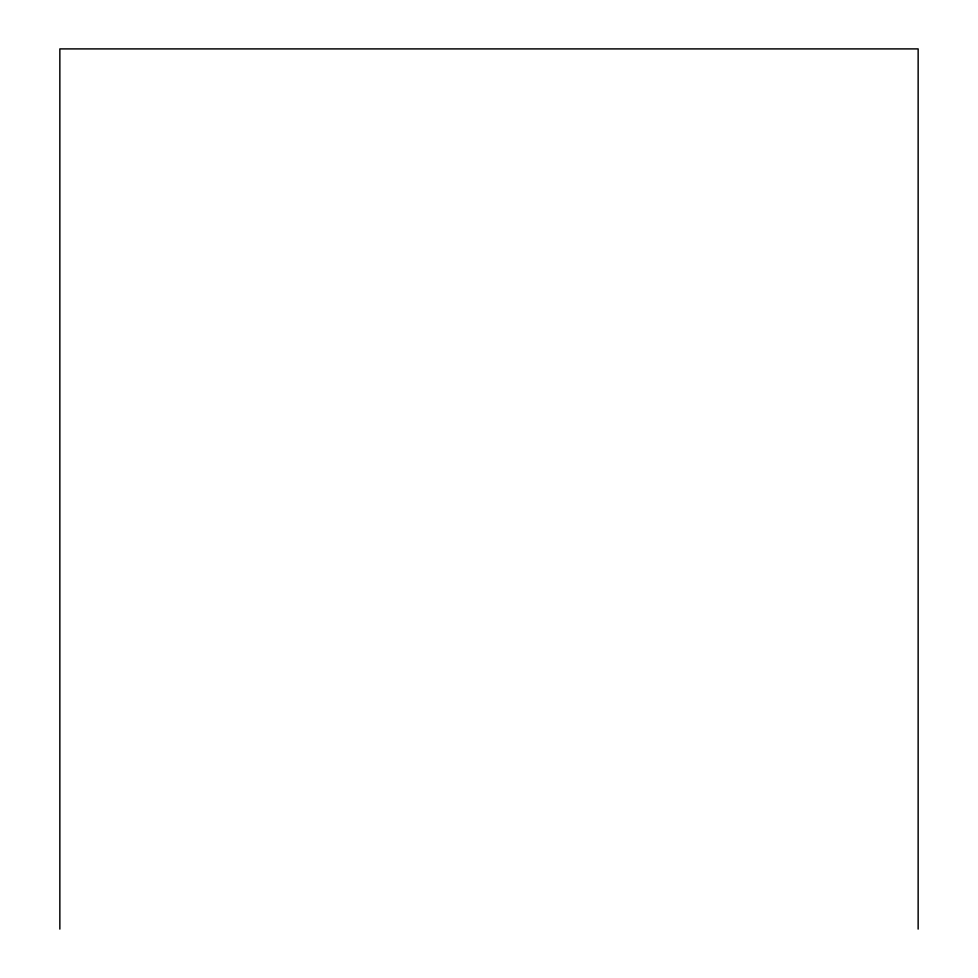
<?xml version="1.0" encoding="UTF-8"?>
<svg xmlns="http://www.w3.org/2000/svg" width="978" height="978" viewBox="0 0 978 978"><rect width="100%" height="100%" fill="white"/><g stroke="black" fill="none" stroke-linecap="round" stroke-linejoin="round"><path stroke-width="1.47" d="M918.146 929.1L918.146 48.9L59.854 48.9L59.854 929.1"/></g></svg>
